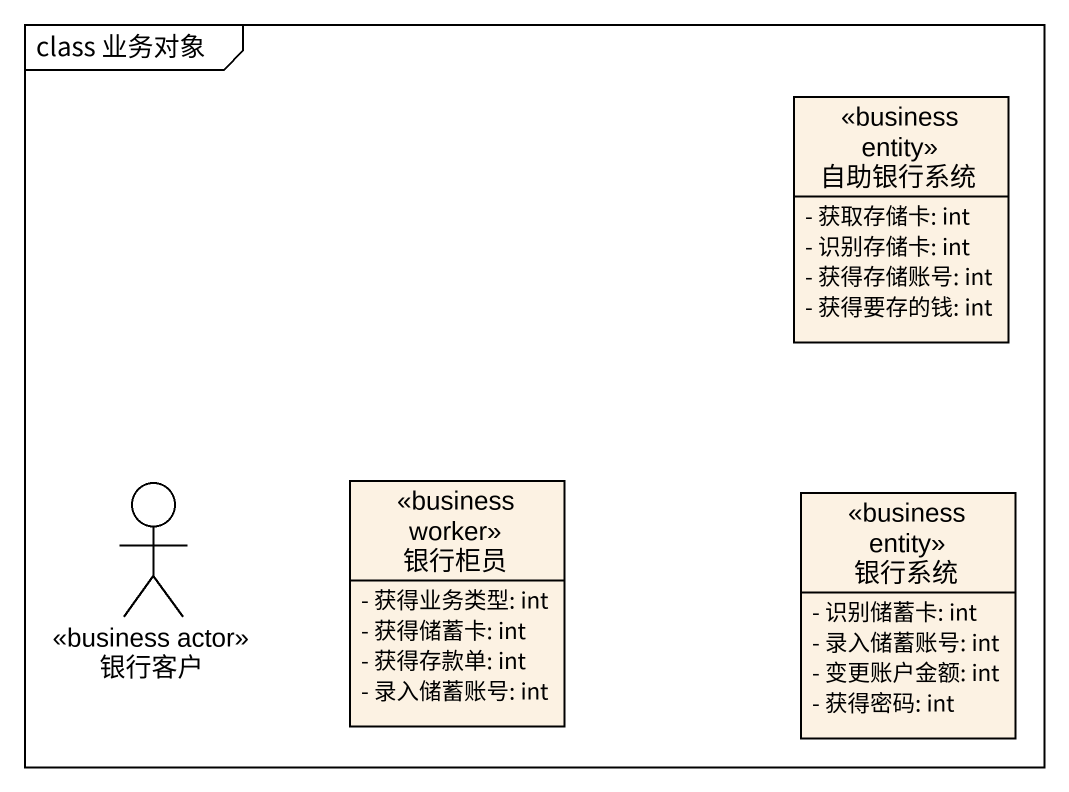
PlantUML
@startuml
mainframe class 业务对象
allowmixing
hide circle
hide empty members
skinparam classAttributeIconSize 0
class 自助银行系统 <<business entity>> {
  - 获取存储卡: int
  - 识别存储卡: int
  - 获得存储账号: int
  - 获得要存的钱: int
}
actor 银行客户 <<business actor>>
class 银行柜员 <<business worker>> {
  - 获得业务类型: int
  - 获得储蓄卡: int
  - 获得存款单: int
  - 录入储蓄账号: int
}
class 银行系统 <<business entity>> {
  - 识别储蓄卡: int
  - 录入储蓄账号: int
  - 变更账户金额: int
  - 获得密码: int
}
@enduml
